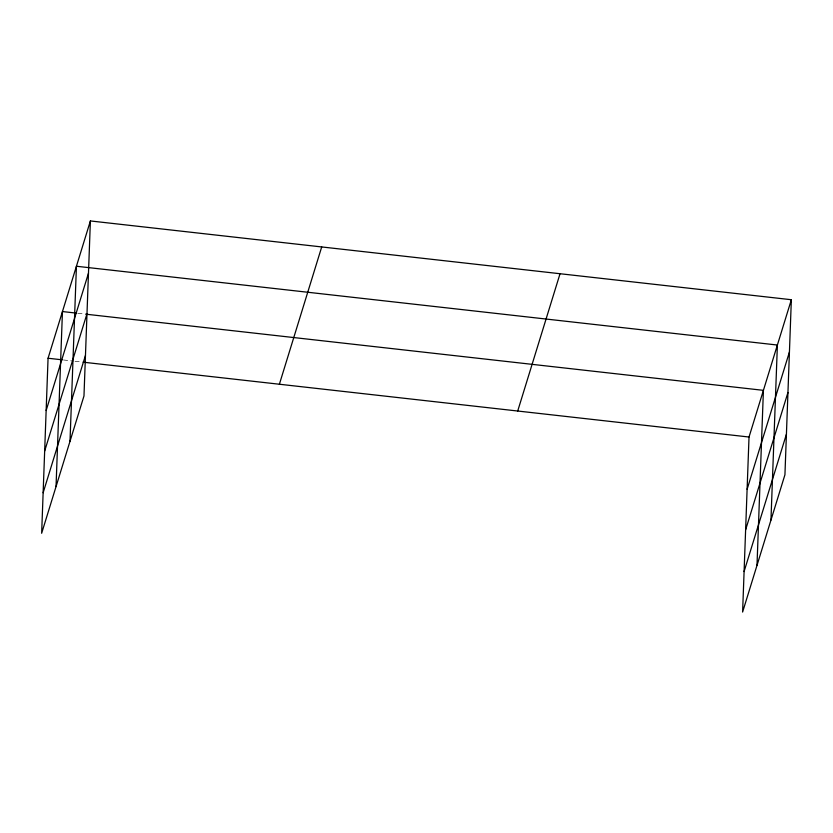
<?xml version="1.0" encoding="UTF-8"?>
<svg xmlns="http://www.w3.org/2000/svg" width="833" height="833" viewBox="0 0 833 833"><rect width="100%" height="100%" fill="white"/><g stroke="black" fill="none" stroke-linecap="round" stroke-linejoin="round"><path stroke-width="0.62" stroke-dasharray="4.17 3.12" d="M77.875 313.291L84.31 314.01M63.485 359.971L73.773 361.126M75.053 361.272L82.769 362.136"/><path stroke-width="1.25" d="M90.391 220.943L48.064 358.242L41.65 533.276L83.977 395.977L90.391 220.943L791.35 299.724L784.936 474.758L742.609 612.057L749.023 437.023L791.35 299.724M56.04 486.587L62.454 311.552L76.594 313.146M70.003 441.282L76.428 266.248L777.387 345.039L770.962 520.073M756.999 565.378L763.413 390.344L85.591 314.156M46.148 410.513L88.475 273.214M44.67 451.017L86.986 313.729M43.139 492.761L85.455 355.462M279.388 384.232L321.705 246.943M517.71 411.023L560.036 273.734M747.107 489.294L789.434 352.005M745.618 529.809L787.945 392.51M744.088 571.542L786.414 434.253M48.064 358.242L62.204 359.825M84.05 362.282L749.023 437.023"/></g></svg>
